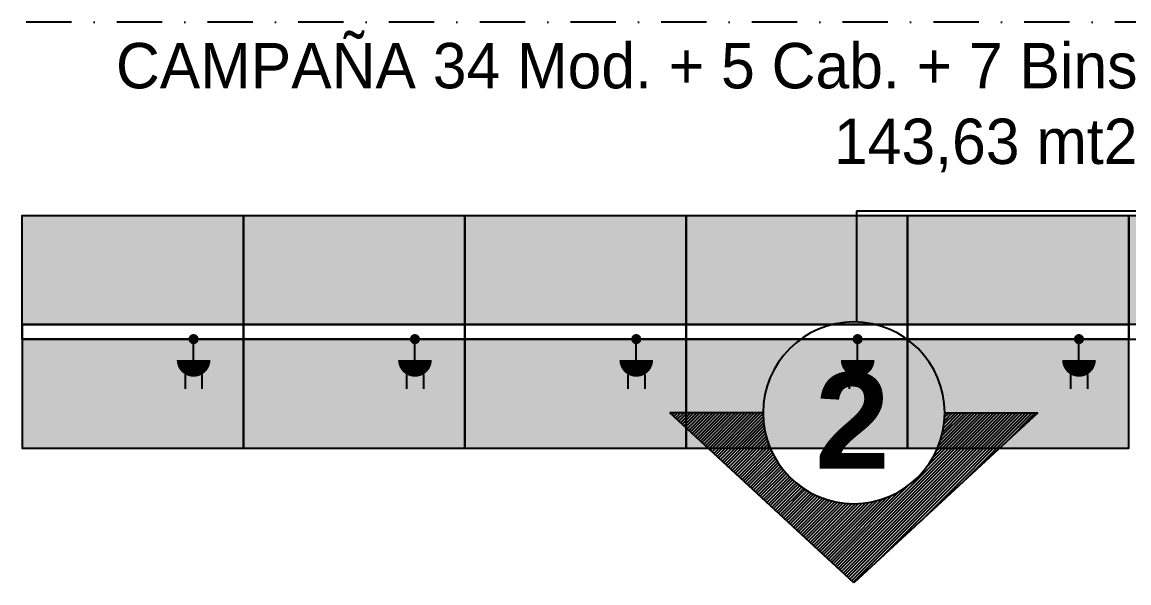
# Model space of a CAD drawing. Header units: millimetres. Extents: x 340 to 1003762, y 22 to 362022.
# Drawn here: x 564851 to 570951, y 263969 to 267057 of the extents above; entities that cross this region are included whole.
import ezdxf
from ezdxf.enums import TextEntityAlignment as Align

# ---------------------------------------------------------------- set-up
doc = ezdxf.new("R2010")
doc.units = ezdxf.units.MM
doc.linetypes.add('LSBB_P_002 - PLANTA 1° NIVEL SALA DE VENTAS$0$DASHDOT2', pattern=[0.5, 0.25, -0.125, 0, -0.125])
for name, color, linetype in [('A-DEMOLICION SV', 40, 'Continuous'), ('LSBB_P_002 - PLANTA 1° NIVEL SALA DE VENTAS$0$A-GONDOLAS', 1, 'Continuous'), ('LSBB_P_002 - PLANTA 1° NIVEL SALA DE VENTAS$0$A-LAYOUT', 7, 'Continuous'), ('LSBB_P_002 - PLANTA 1° NIVEL SALA DE VENTAS$0$A-SALA-HATCH-ELECTRO', 154, 'Continuous'), ('LSBB_P_002 - PLANTA 1° NIVEL SALA DE VENTAS$0$A-TEXTO SV', 2, 'LSBB_P_002 - PLANTA 1° NIVEL SALA DE VENTAS$0$DASHDOT2'), ('LSBB_P_002 - PLANTA 1° NIVEL SALA DE VENTAS$0$EJES', 8, 'LSBB_P_002 - PLANTA 1° NIVEL SALA DE VENTAS$0$DASHDOT2'), ('LSBB_P_002 - PLANTA 1° NIVEL SALA DE VENTAS$0$LAYOUT$0$A-GONDOLAS DELGADO', 8, 'Continuous'), ('LSBB_P_002 - PLANTA 1° NIVEL SALA DE VENTAS$0$LAYOUT$0$A-ILUMINACION_ENCHUFE', 2, 'Continuous'), ('LSBB_P_002 - PLANTA 1° NIVEL SALA DE VENTAS$0$LAYOUT$0$A-SALA-HATCH-CAMPAÑA', 252, 'Continuous'), ('LSBB_P_002 - PLANTA 1° NIVEL SALA DE VENTAS$0$LINEA CORTES', 7, 'Continuous')]:
    doc.layers.add(name, color=color, linetype=linetype)
doc.styles.add('LSBB_P_002 - PLANTA 1° NIVEL SALA DE VENTAS$0$ARIAL', font='')
doc.styles.add('LSBB_P_002 - PLANTA 1° NIVEL SALA DE VENTAS$0$LAYOUT$0$REF-LAYOUT N+0.00 E 03$0$REF-LAYOUT N+0.00 E 02$0$Walmart_CENTURY GOTHIC', font='GOTHIC.TTF')
doc.styles.get('LSBB_P_002 - PLANTA 1° NIVEL SALA DE VENTAS$0$ARIAL').set_extended_font_data('Arial', bold=True)

# ---------------------------------------------------------------- blocks, each defined once
blk = doc.blocks.new('LSBB_P_002 - PLANTA 1° NIVEL SALA DE VENTAS$0$LAYOUT$0$REF-LAYOUT N+0.00 E 03$0$REF-LAYOUT N+0.00 E 02$0$G. 122 X 60')
h = blk.add_hatch(color=256)
h.dxf.hatch_style = 1
h.paths.add_polyline_path([(-0.005, 0), (0.595, 0), (0.595, 1.22), (-0.005, 1.22)])
at = {"layer": 'LSBB_P_002 - PLANTA 1° NIVEL SALA DE VENTAS$0$A-GONDOLAS'}
for points in [[(-0.005, 0), (-0.085, 0), (-0.085, 1.22), (-0.005, 1.22)], [(-0.005, 0), (0.595, 0), (0.595, 1.22), (-0.005, 1.22)]]:
    blk.add_lwpolyline(points, close=True, dxfattribs=at)
blk = doc.blocks.new('LSBB_P_002 - PLANTA 1° NIVEL SALA DE VENTAS$0$LAYOUT$0$REF-LAYOUT N+0.00 E 02$0$1301_plate_1$0$enchufe triple piso')
for p, q in [((2.47, 0), (0, 0)), ((4.2, 1), (5.92, 1)), ((4.2, -1), (5.92, -1))]:
    blk.add_line(p, q)
at = {"const_width": 2}
blk.add_lwpolyline([(2.47, -1, 0.414214), (3.47, 0, 0.414214), (2.47, 1, 1)], format="xyb", dxfattribs=at)
at = {"const_width": 0.56}
blk.add_lwpolyline([(0, 0.32, 1), (0, -0.32, 1)], format="xyb", close=True, dxfattribs=at)
blk = doc.blocks.new('LSBB_P_002 - PLANTA 1° NIVEL SALA DE VENTAS$0$SVLY')
at = {"layer": 'LSBB_P_002 - PLANTA 1° NIVEL SALA DE VENTAS$0$LAYOUT$0$A-GONDOLAS DELGADO'}
for points in [[(988.0695, 279.5001), (988.0695, 279.4201), (989.2895, 279.4201), (989.2895, 279.5001)], [(988.0695, 279.4201), (988.0695, 279.5001), (989.2895, 279.5001), (989.2895, 279.4201)], [(989.2895, 279.5001), (989.2895, 279.4201), (990.5095, 279.4201), (990.5095, 279.5001)], [(989.2895, 279.4201), (989.2895, 279.5001), (990.5095, 279.5001), (990.5095, 279.4201)], [(990.5095, 279.5001), (990.5095, 279.4201), (991.7295, 279.4201), (991.7295, 279.5001)], [(990.5095, 279.4201), (990.5095, 279.5001), (991.7295, 279.5001), (991.7295, 279.4201)], [(991.7295, 279.5001), (991.7295, 279.4201), (992.9495, 279.4201), (992.9495, 279.5001)], [(991.7295, 279.4201), (991.7295, 279.5001), (992.9495, 279.5001), (992.9495, 279.4201)], [(992.9495, 279.5001), (992.9495, 279.4201), (994.1695, 279.4201), (994.1695, 279.5001)], [(992.9495, 279.4201), (992.9495, 279.5001), (994.1695, 279.5001), (994.1695, 279.4201)], [(988.0695, 279.4201), (988.0695, 278.8201), (989.2895, 278.8201), (989.2895, 279.4201)], [(989.2895, 279.4201), (989.2895, 278.8201), (990.5095, 278.8201), (990.5095, 279.4201)], [(990.5095, 279.4201), (990.5095, 278.8201), (991.7295, 278.8201), (991.7295, 279.4201)], [(991.7295, 279.4201), (991.7295, 278.8201), (992.9495, 278.8201), (992.9495, 279.4201)], [(992.9495, 279.4201), (992.9495, 278.8201), (994.1695, 278.8201), (994.1695, 279.4201)]]:
    blk.add_lwpolyline(points, close=True, dxfattribs=at)
at = {"layer": 'LSBB_P_002 - PLANTA 1° NIVEL SALA DE VENTAS$0$A-SALA-HATCH-ELECTRO', "rotation": 270}
for p in [(988.0695, 279.4151), (989.2895, 279.4151), (990.5095, 279.4151), (991.7295, 279.4151), (992.9495, 279.4151)]:
    blk.add_blockref('LSBB_P_002 - PLANTA 1° NIVEL SALA DE VENTAS$0$LAYOUT$0$REF-LAYOUT N+0.00 E 03$0$REF-LAYOUT N+0.00 E 02$0$G. 122 X 60', p, dxfattribs=at)
at = {"layer": 'LSBB_P_002 - PLANTA 1° NIVEL SALA DE VENTAS$0$LAYOUT$0$A-ILUMINACION_ENCHUFE', "linetype": 'Continuous', "xscale": -0.0463077376056959, "yscale": 0.0463077376056959, "zscale": 0.0463077376056959, "rotation": 90}
for p in [(989.0145, 279.4201), (990.2345, 279.4201), (991.4545, 279.4201), (992.6745, 279.4201), (993.8945, 279.4201)]:
    blk.add_blockref('LSBB_P_002 - PLANTA 1° NIVEL SALA DE VENTAS$0$LAYOUT$0$REF-LAYOUT N+0.00 E 02$0$1301_plate_1$0$enchufe triple piso', p, dxfattribs=at)
at = {"layer": 'LSBB_P_002 - PLANTA 1° NIVEL SALA DE VENTAS$0$LAYOUT$0$A-SALA-HATCH-CAMPAÑA', "xscale": -0.9999999999999987, "rotation": 270.0000515255894}
for p in [(988.0695, 279.5051), (989.2895, 279.5051), (990.5095, 279.5051), (991.7295, 279.5051), (992.9495, 279.5051), (994.1695, 279.5051)]:
    blk.add_blockref('LSBB_P_002 - PLANTA 1° NIVEL SALA DE VENTAS$0$LAYOUT$0$REF-LAYOUT N+0.00 E 03$0$REF-LAYOUT N+0.00 E 02$0$G. 122 X 60', p, dxfattribs=at)
at = {"layer": 'LSBB_P_002 - PLANTA 1° NIVEL SALA DE VENTAS$0$A-TEXTO SV', "insert": (994.2169, 281.0511), "char_height": 0.25, "width": 9.177398, "attachment_point": 3, "style": 'LSBB_P_002 - PLANTA 1° NIVEL SALA DE VENTAS$0$LAYOUT$0$REF-LAYOUT N+0.00 E 03$0$REF-LAYOUT N+0.00 E 02$0$Walmart_CENTURY GOTHIC'}
blk.add_mtext('\\pi0.10244;CAMPAÑA 34 Mod. + 5 Cab. + 7 Bins \\P\\pi2.2976;143,63 mt2', dxfattribs=at)
blk = doc.blocks.new('LSBB_P_002 - PLANTA 1° NIVEL SALA DE VENTAS', base_point=(223.5696, 14.2202))
at = {"layer": 'LSBB_P_002 - PLANTA 1° NIVEL SALA DE VENTAS$0$LINEA CORTES', "linetype": 'Continuous'}
h = blk.add_hatch(dxfattribs=at)
h.set_pattern_fill('ANSI31', color=250, scale=0.392, style=0)
h.set_pattern_definition([(45, (650.590357, 1337.19341), (-0.008800651, 0.008800651), [])])
edge = h.paths.add_edge_path()
edge.add_line((793.1544, 279.0142), (793.6679, 279.0142))
edge.add_line((793.6679, 279.0142), (792.6539, 278.078))
edge.add_line((792.6539, 278.078), (791.64, 279.0142))
edge.add_line((791.64, 279.0142), (792.1534, 279.0142))
edge.add_ellipse((792.6539, 279.0142), major_axis=(-0.3539, -0.3539), ratio=1, start_angle=-45, end_angle=135)
at = {"layer": 'LSBB_P_002 - PLANTA 1° NIVEL SALA DE VENTAS$0$EJES'}
blk.add_line((877.8587, 281.1656), (769.0572, 281.1656), dxfattribs=at)
at = {"layer": 'LSBB_P_002 - PLANTA 1° NIVEL SALA DE VENTAS$0$LINEA CORTES', "color": 1, "ltscale": 3}
for p, q in [((799.6861, 280.125), (792.6684, 280.125)), ((792.6684, 280.125), (792.6684, 279.5192))]:
    blk.add_line(p, q, dxfattribs=at)
at = {"layer": 'LSBB_P_002 - PLANTA 1° NIVEL SALA DE VENTAS$0$LINEA CORTES', "color": 1, "linetype": 'Continuous'}
for p, q in [((792.6539, 278.078), (791.64, 279.0142)), ((792.1534, 279.0142), (791.64, 279.0142)), ((793.6679, 279.0142), (792.6539, 278.078)), ((793.1544, 279.0142), (793.6679, 279.0142))]:
    blk.add_line(p, q, dxfattribs=at)
at = {"layer": 'LSBB_P_002 - PLANTA 1° NIVEL SALA DE VENTAS$0$LINEA CORTES', "color": 1, "linetype": 'Continuous', "extrusion": (0, 0, -1)}
blk.add_ellipse((792.6539, 279.0142), major_axis=(-0.3539, 0.3539), ratio=1, start_param=3.926991, end_param=10.210176, dxfattribs=at)
at = {"layer": 'LSBB_P_002 - PLANTA 1° NIVEL SALA DE VENTAS$0$A-LAYOUT', "color": 1}
blk.add_blockref('LSBB_P_002 - PLANTA 1° NIVEL SALA DE VENTAS$0$SVLY', (-200, 0), dxfattribs=at)
at = {"layer": 'LSBB_P_002 - PLANTA 1° NIVEL SALA DE VENTAS$0$LINEA CORTES', "color": 1, "linetype": 'Continuous', "style": 'LSBB_P_002 - PLANTA 1° NIVEL SALA DE VENTAS$0$ARIAL', "text_generation_flag": 6}
blk.add_text('2', height=0.53, rotation=180, dxfattribs=at).set_placement((792.6457, 278.971), align=Align.MIDDLE_CENTER)

msp = doc.modelspace()

# ---------------------------------------------------------------- block references
at = {"layer": 'A-DEMOLICION SV', "xscale": 1000, "yscale": 1000, "zscale": 1000}
msp.add_blockref('LSBB_P_002 - PLANTA 1° NIVEL SALA DE VENTAS', (350.9, 111.5), dxfattribs=at)

doc.saveas('drawing.dxf')
